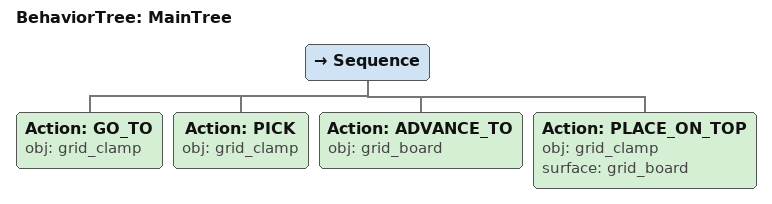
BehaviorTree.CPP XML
<root main_tree_to_execute="MainTree">
  <BehaviorTree ID="MainTree">
    <Sequence>
      <!-- Go to grid_clamp -->
      <Action ID="GO_TO" obj="grid_clamp" />
      <!-- Pick grid_clamp -->
      <Action ID="PICK" obj="grid_clamp" />
      <!-- Advance to grid_board -->
      <Action ID="ADVANCE_TO" obj="grid_board" />
      <!-- Place grid_clamp on grid_board -->
      <Action ID="PLACE_ON_TOP" obj="grid_clamp" surface="grid_board" />
    </Sequence>
  </BehaviorTree>
</root>
